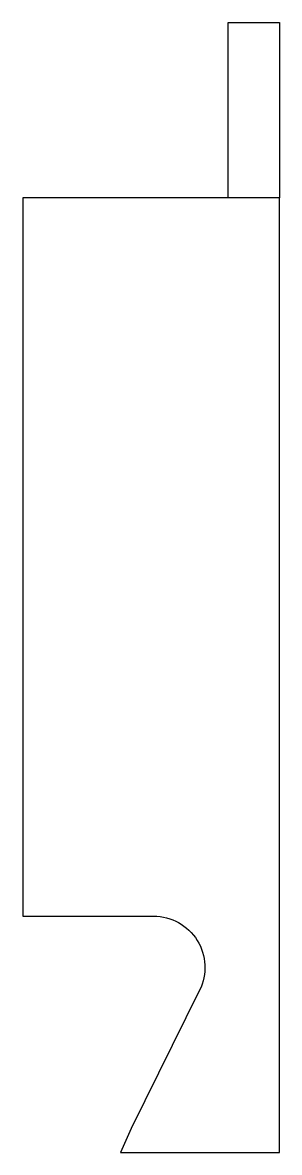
# Model space of a CAD drawing. Header units: millimetres. Extents: x 75 to 100, y 193 to 303.
import ezdxf

# ---------------------------------------------------------------- set-up
doc = ezdxf.new("R2010")
doc.units = ezdxf.units.MM
doc.layers.get('0').update_dxf_attribs({"linetype": 'CONTINUOUS'})

msp = doc.modelspace()

# ---------------------------------------------------------------- linework, layer by layer
msp.add_lwpolyline([(100.04, 285.73), (95.04, 285.73), (95.04, 302.82), (100.04, 302.82)], close=True)
msp.add_lwpolyline([(84.58, 192.71), (100.04, 192.71), (100.04, 285.73), (75.04, 285.73), (75.04, 215.73), (87.79, 215.73, -0.556287), (92.27, 208.52), (85.61, 195.05)], format="xyb", close=True)

doc.saveas('drawing.dxf')
